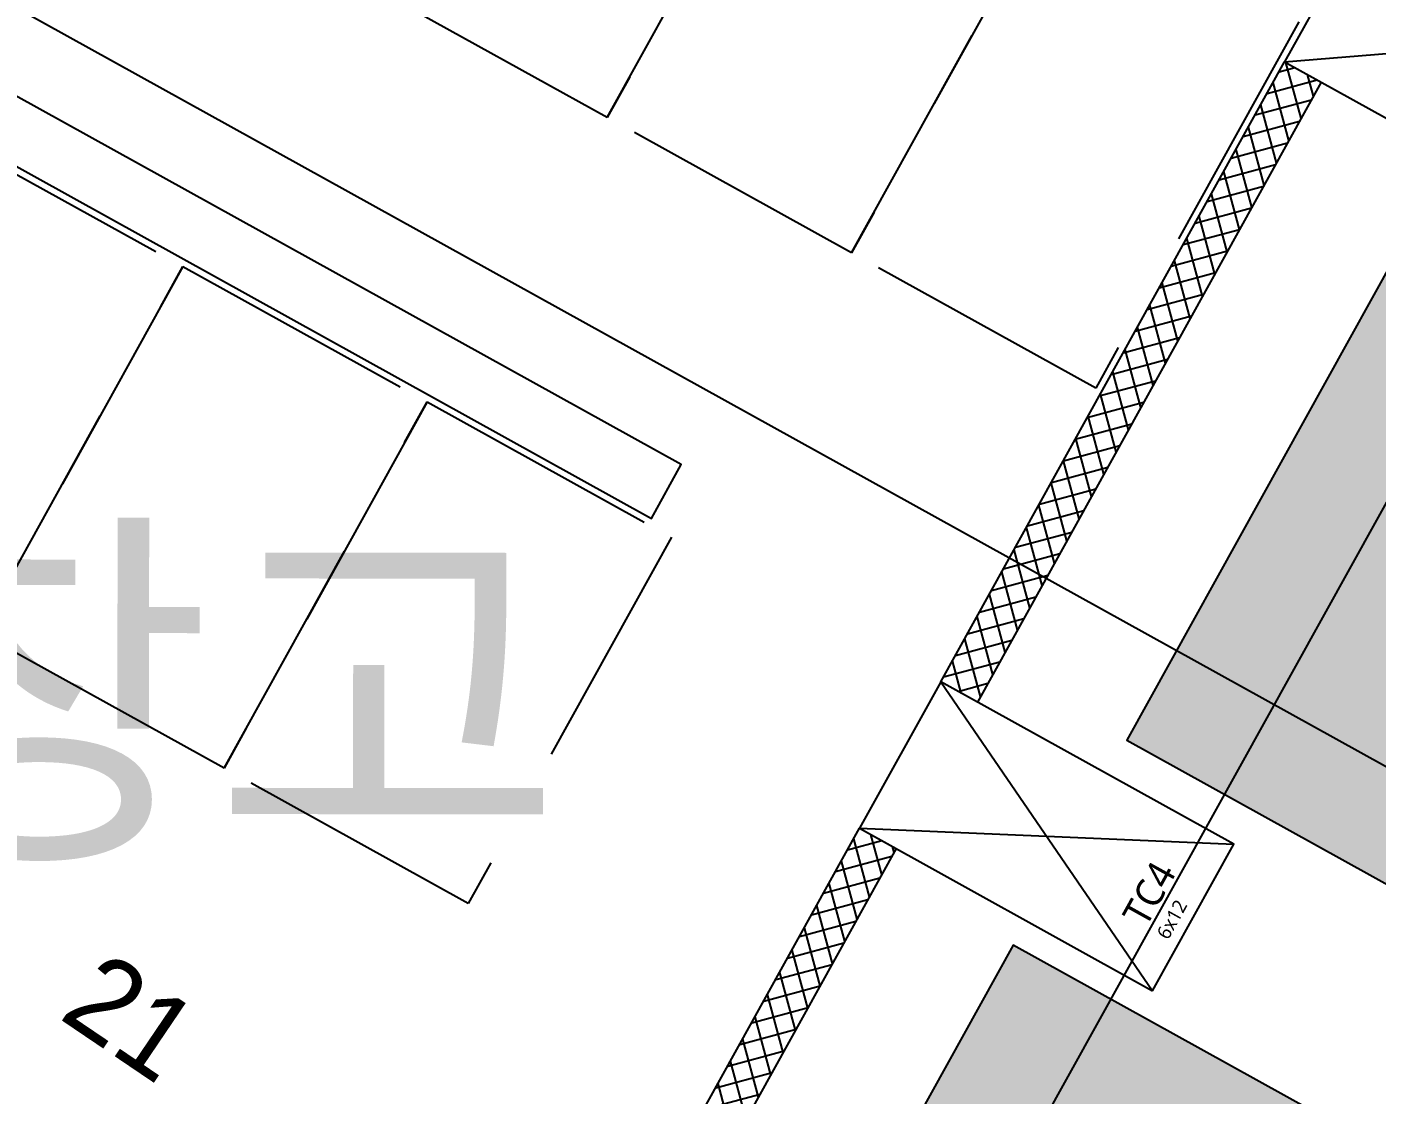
# Model space of a CAD drawing. Header units: millimetres. Extents: x -21000 to 567700, y 435000 to 850800.
# Drawn here: x 275905 to 280737, y 683015 to 686838 of the extents above; entities that cross this region are included whole.
import ezdxf
from ezdxf.enums import TextEntityAlignment as Align
from ezdxf.xclip import XClip

# ---------------------------------------------------------------- set-up
doc = ezdxf.new("R2010")
doc.units = ezdxf.units.MM
doc.header["$LTSCALE"] = 700
doc.header["$XCLIPFRAME"] = 2
doc.linetypes.add('AB_Pbase$0$주차장기둥$0$CEN', pattern=[62, 60, -1, 0, -1])
doc.linetypes.add('HIDDEN', pattern=[9.524999999999999, 6.349999999999999, -3.174999999999999])
doc.layers.get('0').update_dxf_attribs({"color": 2})
doc.layers.add('AB_Pbase$0$CON-105-B2F$0$DEFPOINT', color=247, linetype='Continuous', plot=False)
doc.layers.add('AB_Pbase$0$Defponts', color=161, linetype='Continuous', plot=False)
for name, color, linetype in [('AB_Pbase$0$ELE8', 8, 'Continuous'), ('AB_Pbase$0$WAL', 3, 'Continuous'), ('AB_Pbase$0$경량벽체 세대창고', 4, 'HIDDEN'), ('AB_Pbase$0$경량벽체 세대창고 모듈', 4, 'HIDDEN'), ('AB_Pbase$0$주차-sol', 254, 'Continuous'), ('AB_Pbase$0$주차-일반', 9, 'Continuous'), ('AB_Pbase$0$주차장기둥$0$CEN_P', 244, 'AB_Pbase$0$주차장기둥$0$CEN')]:
    doc.layers.add(name, color=color, linetype=linetype)
doc.styles.add('AB_Pbase$0$CON-105-B2F$0$맑은고딕', font='malgun.ttf')
doc.styles.add('AB_Pbase$0$돋움', font='')
doc.styles.get('AB_Pbase$0$돋움').set_extended_font_data('Dotum')

# ---------------------------------------------------------------- blocks, each defined once
blk = doc.blocks.new('AB_Pbase$0$CON-105-B2F')
for points in [[(21290.00000320239, -4619.999996803351), (21290.0000032024, -9840.000000000757), (20940.00000320622, -9840.000000001282), (20940.00000320703, -11040.0000000004), (21490.0000032056, -11040.0000000007), (21490.00000320702, -13490.0000000011), (20940.00000320715, -13490.00000000081), (20940.00000320835, -14690.00000000081), (21740.00000320754, -14690.00000000052), (21740.0000032052, -10025.00000000081)], [(17800.00000321377, -11040.00000000233), (18400.00000321341, -11040.00000000169), (18400.00000321288, -9840.000000001455), (17800.00000321332, -9840.000000003087), (17800.00000321377, -11040.00000000233)]]:
    blk.add_lwpolyline(points)
blk.add_lwpolyline([(18630.00000320397, -5819.999999999767), (18410.00000320571, -5819.999999999534), (18410.0000032061, -8650.000000000175), (18630.0000032052, -8649.999999999942)], close=True)
at = {"layer": 'AB_Pbase$0$CON-105-B2F$0$DEFPOINT', "color": 190}
for p, q in [((17800.00000321332, -9840.000000003087), (18400.00000321341, -11040.00000000169)), ((18400.00000321288, -9840.000000001455), (17800.00000321377, -11040.00000000233)), ((20940.00000320622, -9840.000000001282), (21740.00000320563, -11040.00000000076))]:
    blk.add_line(p, q, dxfattribs=at)
at = {"layer": 'AB_Pbase$0$CON-105-B2F$0$DEFPOINT', "color": 6, "style": 'AB_Pbase$0$CON-105-B2F$0$맑은고딕'}
for s, height, p in [('TC4', 100.0000000000003, (17983.64771697078, -10910.75992719904)), ('6x12', 50.00000000000017, (17983.64771697017, -11001.46014020935))]:
    blk.add_text(s, height=height, rotation=359.9999981056897, dxfattribs=at).set_placement(p)
blk = doc.blocks.new('AB_Pbase$0$CON-105-B1F')
at = {"rotation": 359.9999999999997}
blk.add_blockref('AB_Pbase$0$CON-105-B2F', (8.73115e-11, 0), dxfattribs=at)
blk = doc.blocks.new('AB_Pbase$0$지하1층 동골조')
at = {"rotation": 61.00000007641672}
blk.add_blockref('AB_Pbase$0$CON-105-B1F', (114706.1262703892, 33203.97350886103), dxfattribs=at)
blk = doc.blocks.new('AB_Pbase$0$세대창고')
at = {"layer": 'AB_Pbase$0$경량벽체 세대창고', "ltscale": 0.2}
blk.add_lwpolyline([(-290836.8541639593, 78445.46599133477), (-291836.8541639591, 78445.46599134662), (-291836.8541639527, 79945.46599134662), (-290836.8541639527, 79945.46599133474)], close=True, dxfattribs=at)
blk = doc.blocks.new('AB_Pbase$0$0228_REV.')
at = {"layer": 'AB_Pbase$0$경량벽체 세대창고 모듈'}
for p, rotation in [((697679.3604029341, 369987.4073446718), 330.9999999134479), ((698553.980109334, 369502.5977230938), 330.9999999134479), ((699428.5998157335, 369017.7881015126), 330.9999999134479), ((695432.4310764018, 368140.7866455779), 330.9999981367189), ((696307.0507677776, 367655.9769968902), 330.9999981367189), ((697181.6704591555, 367171.1673481986), 330.9999981367189)]:
    blk.add_blockref('AB_Pbase$0$세대창고', p, dxfattribs=dict(at, rotation=rotation))
at = {"layer": 'AB_Pbase$0$Defponts', "style": 'AB_Pbase$0$돋움'}
blk.add_text('21', height=300, rotation=325.9067230652992, dxfattribs=at).set_placement((479369.5528017314, 576373.2023890815))
blk = doc.blocks.new('AB_Pbase$0$주차장기둥$0$cen 2bl 지하')
at = {"layer": 'AB_Pbase$0$주차장기둥$0$CEN_P', "color": 5}
for p, q in [((-64185.7022670559, 73136.87832824641), (-64185.70226700794, 259452.8568419137)), ((-132795.7554591527, 162782.9533104155), (119274.2270253442, 162782.9533103718))]:
    blk.add_line(p, q, dxfattribs=at)
blk = doc.blocks.new('AB_Pbase$0$주차장기둥')
at = {"rotation": 1.99999810188403}
blk.add_blockref('AB_Pbase$0$주차장기둥$0$cen 2bl 지하', (36991.78868371947, -11666.72538985428), dxfattribs=at)
blk = doc.blocks.new('AB_Pbase$0$실명')
at = {"layer": 'AB_Pbase$0$Defponts', "style": 'AB_Pbase$0$돋움'}
blk.add_text('세대창고', height=999.9999999999994, rotation=359.9315350211501, dxfattribs=at).set_placement((296327.4919035832, -146383.8298123765), align=Align.MIDDLE)
blk = doc.blocks.new('AB_Pbase$0$주차일반')
at = {"layer": 'AB_Pbase$0$주차-sol'}
h = blk.add_hatch(color=254, dxfattribs=at)
h.dxf.hatch_style = 1
h.paths.add_polyline_path([(2.23517418e-08, 0), (-2299.99999999255, 5.692243576e-06), (-2300.000012420118, -4999.99999433756), (-1.24126672745e-05, -4999.999999985099)])
h.paths.add_polyline_path([(-200.0000091716647, -3724.99999949336), (-200.000009521842, -3874.99999949336), (-950.0000095218419, -3874.999997645619), (-950.000009164214, -3724.999997645619)], flags=16)
h.paths.add_polyline_path([(-1350.00001565367, -3724.999997645619), (-1350.000015296042, -3874.999997645619), (-2100.000015296042, -3874.99999949336), (-2100.00001565367, -3724.99999949336)], flags=16)
at = {"layer": 'AB_Pbase$0$주차-일반', "color": 6}
blk.add_lwpolyline([(2.23517418e-08, 0), (-1.24126672745e-05, -4999.999999985099), (-2300.000012420118, -4999.99999433756), (-2299.99999999255, 5.692243576e-06)], close=True, dxfattribs=at)
blk = doc.blocks.new('AB_Pbase$0$pppaaa_1_1')
at = {"layer": 'AB_Pbase$0$주차-일반', "xscale": -1, "rotation": 240.9999951356597}
for p in [(285332.5781008583, 683869.8732817348), (283810.2757285519, 681123.5675725164)]:
    blk.add_blockref('AB_Pbase$0$주차일반', p, dxfattribs=at)
blk = doc.blocks.new('AB_Pbase')
at = {"layer": 'AB_Pbase$0$ELE8'}
h = blk.add_hatch(dxfattribs=at)
h.set_pattern_fill('NET', color=256, scale=19.99999999999994, angle=15.18218399974686)
h.set_pattern_definition([(15.18218399974673, (-1.542503e-09, -3.49246e-10), (-16.6299576056974, 61.28372141142123), []), (105.1821839997462, (-1.542503e-09, -3.49246e-10), (-61.28372141142123, -16.6299576056974), [])])
edge = h.paths.add_edge_path()
edge.add_line((277229.0000376629, 680975.6744050154), (277360.1217448366, 680902.9882678245))
edge.add_line((277360.1217448363, 680902.9882678243), (275711.768939229, 677929.2813171603))
edge.add_line((275711.768939229, 677929.28131716), (275580.5777599855, 678002.0059655946))
edge.add_line((275580.5777599853, 678002.0059655942), (276860.4734580982, 680310.9987497181))
edge.add_line((276860.4734580992, 680310.9987497187), (275714.7161933301, 680946.1024210451))
edge.add_line((275714.7161933305, 680946.1024210453), (275787.5126008396, 681077.2538236005))
edge.add_line((275787.5126008392, 681077.2538235995), (276933.1949053954, 680442.1917033792))
edge.add_line((276933.1949053951, 680442.1917033792), (277228.9287911081, 680975.7097151283))
edge.add_line((278887.0489349142, 683966.8738056431), (279018.1707433406, 683894.1876123239))
edge.add_line((279018.170743341, 683894.1876123257), (278193.993308241, 682407.3322746165))
edge.add_line((278193.9933082416, 682407.3322746156), (278062.8003545434, 682480.0537218895))
edge.add_line((278062.8003545435, 682480.0537218909), (278886.9777896508, 683966.909059585))
edge.add_line((280409.3511388217, 686713.179688088), (280540.4748137109, 686640.4966426599))
edge.add_line((280540.4748137098, 686640.4966426599), (279309.0565325373, 684418.9594271705))
edge.add_line((279309.0565325375, 684418.9594271705), (279177.8635788734, 684491.680874453))
edge.add_line((279177.8635788745, 684491.6808744523), (280409.2605735025, 686713.1796880368))
at = {"layer": 'AB_Pbase$0$WAL'}
for points in [[(280409.3511388217, 686713.179688088), (280540.4748137098, 686640.4966426599), (279309.0565325375, 684418.9594271705), (279177.8635788745, 684491.6808744523), (280409.2605735023, 686713.1796880368)], [(278887.0489349142, 683966.8738056431), (279018.170743341, 683894.1876123257), (278193.9933082416, 682407.3322746156), (278062.8003545435, 682480.0537218909), (278886.9777896515, 683966.9090595854)]]:
    blk.add_lwpolyline(points, dxfattribs=at)
for name, p, rotation in [('AB_Pbase$0$주차장기둥', (231892.5219283827, 539971.4727125298), 329.0000000345588), ('AB_Pbase$0$0228_REV.', (-203355.4812389409, 106915.8689109765), 359.9999999999992), ('AB_Pbase$0$지하1층 동골조', (146945.0535187308, 639965.19614713), 359.9999999999994), ('AB_Pbase$0$실명', (-21011.03483529872, 830849.9783711426), 359.9999999999999)]:
    blk.add_blockref(name, p, dxfattribs=dict(rotation=rotation))
ref = blk.add_blockref('AB_Pbase$0$pppaaa_1_1', (-0.0090321358875372, -0.0133324861526489), dxfattribs=dict(at, rotation=359.9999999999999))
XClip(ref).set_block_clipping_path([(-396188.9384898804, 0.0133324570973376), (493845.7278262604, 839949.4046300659)])

msp = doc.modelspace()

# ---------------------------------------------------------------- block references
ref = msp.add_blockref('AB_Pbase', (1.00299076e-08, -1.3533281e-09))
XClip(ref).set_block_clipping_path([(-1.50175765e-08, 445500.00000001484), (493845.7187941075, 839949.3912975936)])

doc.saveas('drawing.dxf')
